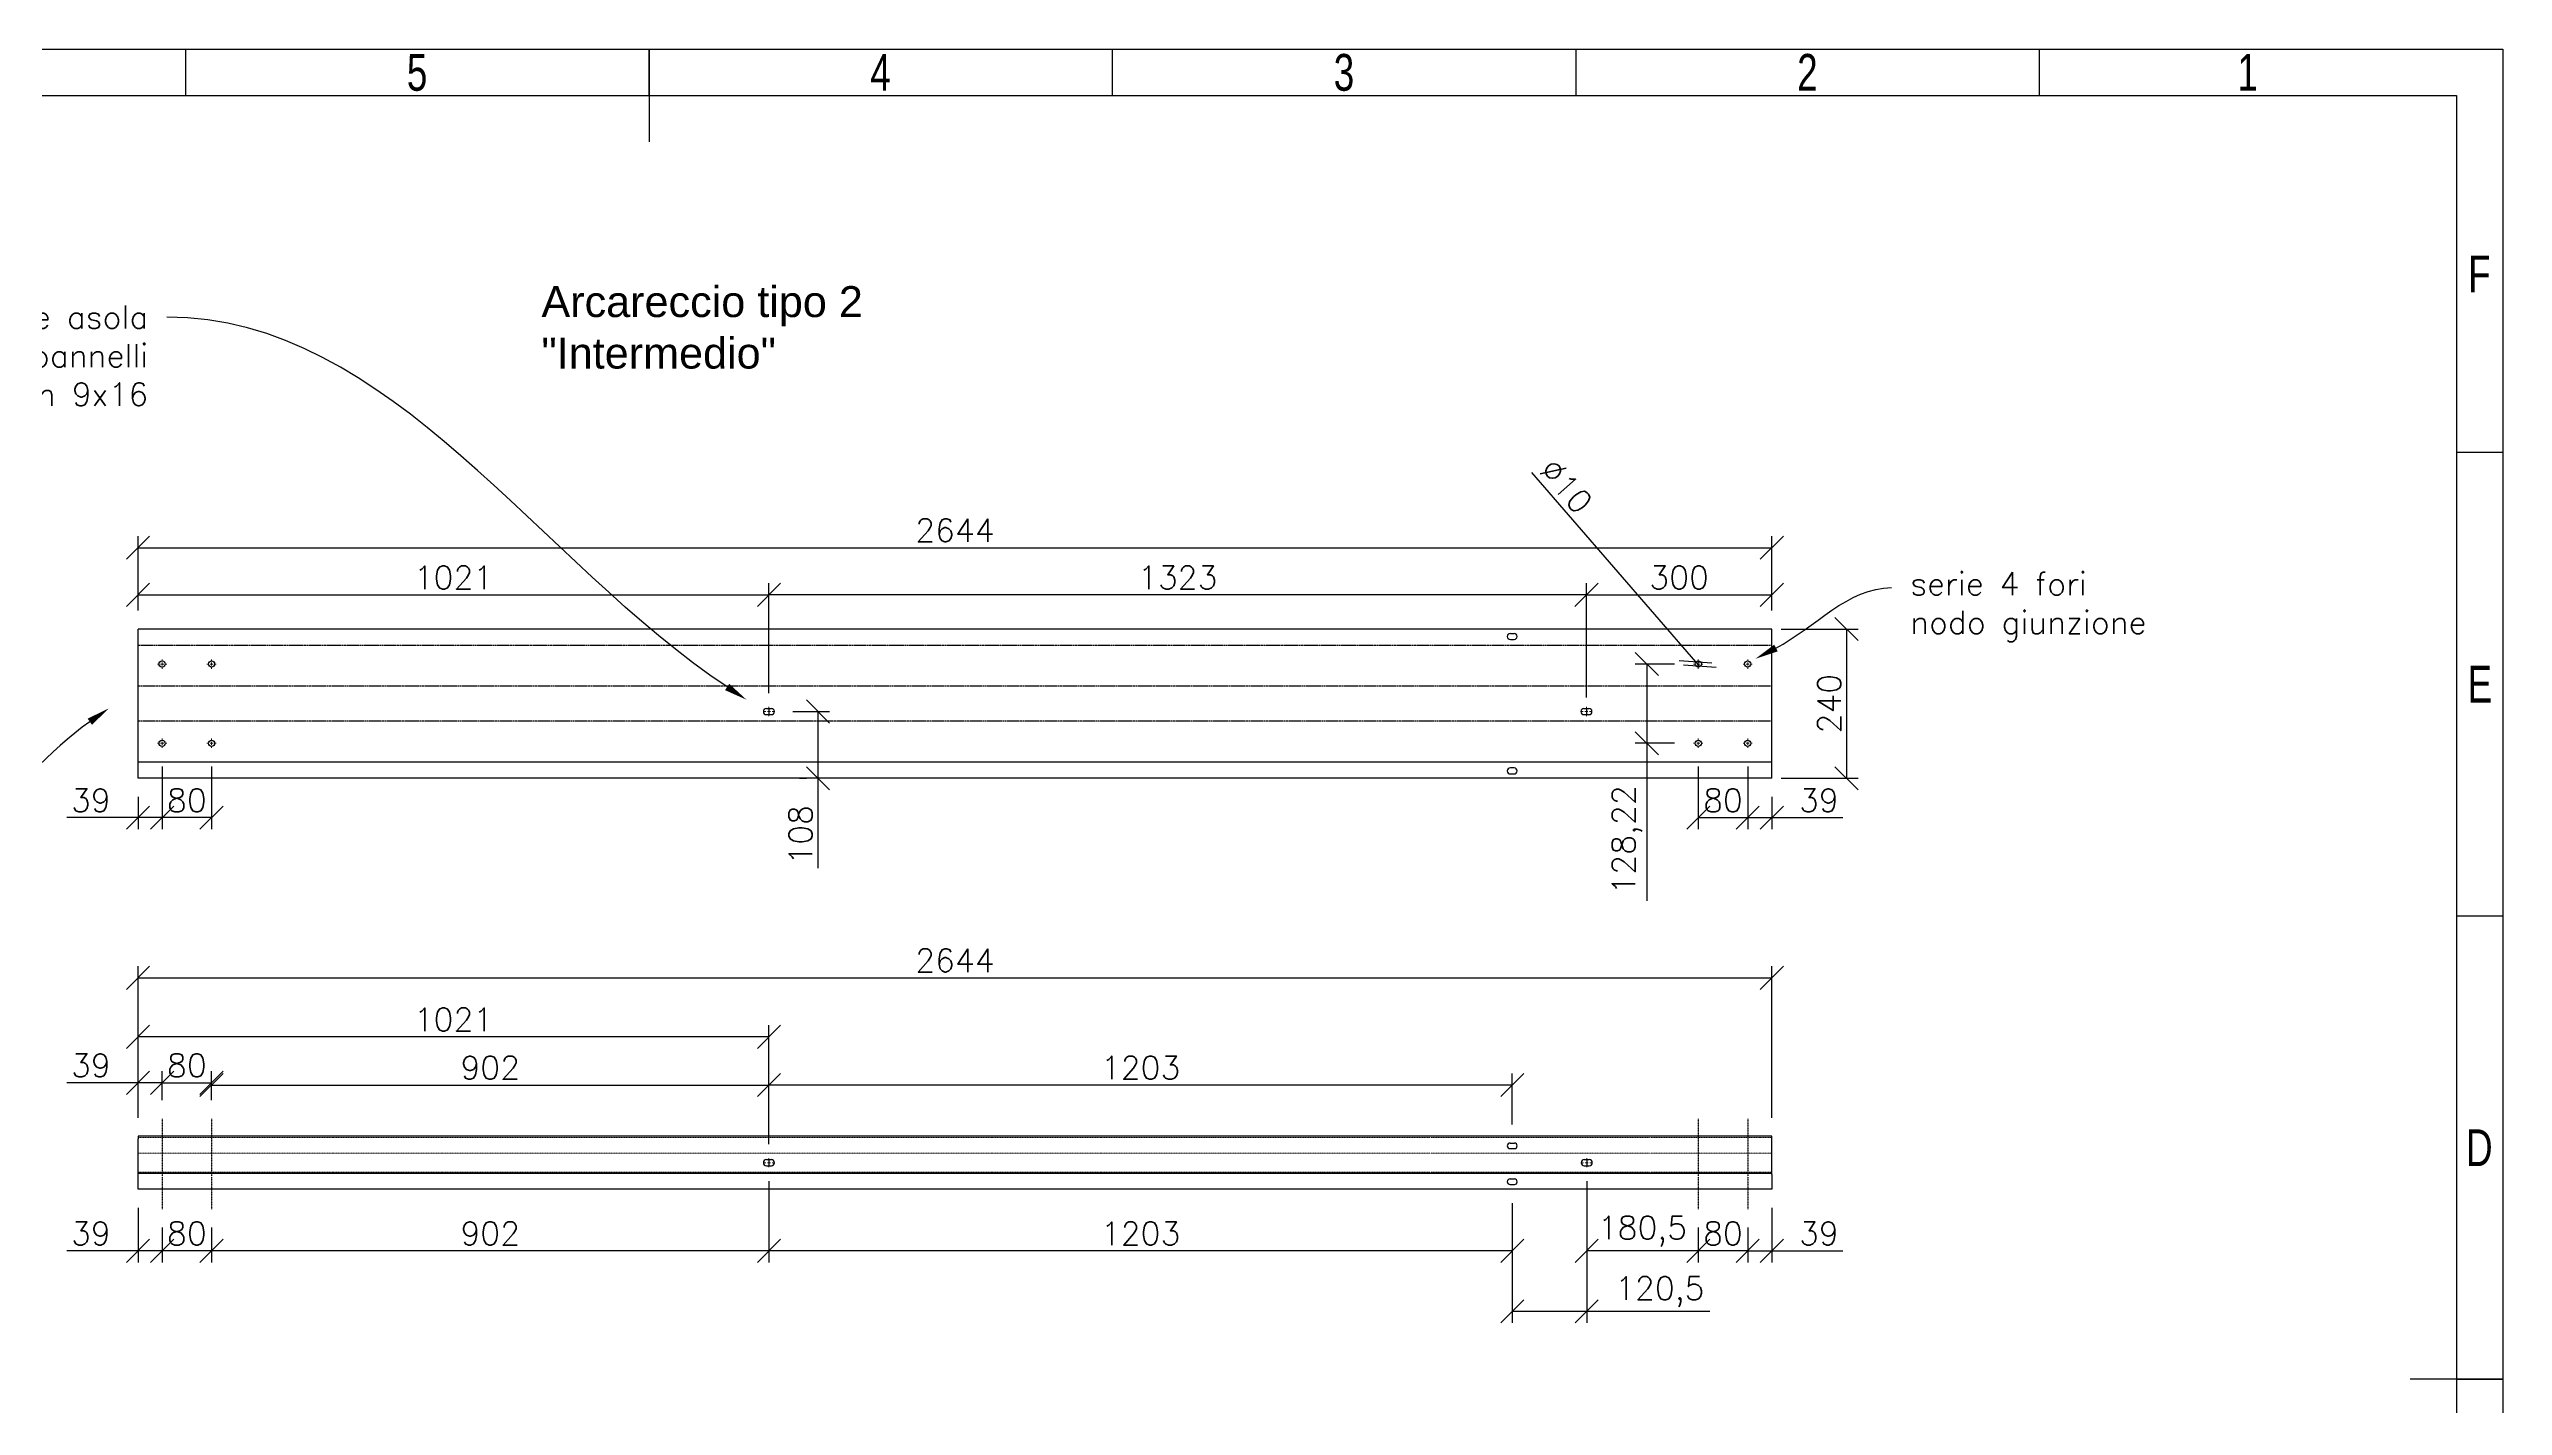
# Model space of a CAD drawing. Header units: millimetres. Extents: x -116399 to 112199, y -90759 to -31335.
# Drawn here: x -51117 to -47145, y -33531 to -31335 of the extents above; entities that cross this region are included whole.
import ezdxf
from ezdxf import colors
from ezdxf.entities.mleader import LeaderData, LeaderLine
from ezdxf.math import Vec2, Vec3

# ---------------------------------------------------------------- set-up
doc = ezdxf.new("R2010")
doc.units = ezdxf.units.MM
doc.linetypes.add('ACAD_ISO03W100', pattern=[30, 12, -18])
doc.linetypes.add('HIDDEN', pattern=[1.905, 1.27, -0.635])
doc.styles.add('Annotative', font='simplex.shx', dxfattribs={"height": 2.5})
doc.styles.add('SLDTEXTSTYLE0', font='TXT', dxfattribs={"width": 0.75})
doc.dimstyles.new('Annotative', dxfattribs={"dimscale": 0, "dimtxt": 2.5, "dimasz": 2.5, "dimexe": 1.25, "dimexo": 2, "dimtad": 1, "dimtxsty": 'Annotative', "dimblk": 'OBLIQUE', "dimcen": 2.5, "dimazin": 3, "dimtfac": 1, "dimtmove": 0, "dimatfit": 3, "dimfxl": 1})

# ---------------------------------------------------------------- blocks, each defined once
blk = doc.blocks.new('_Oblique')
at = {"color": 0, "linetype": 'ByBlock', "lineweight": -2}
blk.add_line((-0.5, -0.5), (0.5, 0.5), dxfattribs=at)
blk = doc.blocks.new('*D197')
at = {"color": 8, "lineweight": -2}
for p, q in [((-50972.7, -33064.3), (-50972.7, -32819.1)), ((-50972.7, -32837.8), (-48328.7, -32837.8)), ((-48328.7, -33064.3), (-48328.7, -32819.1))]:
    blk.add_line(p, q, dxfattribs=at)
at = {"layer": 'Defpoints', "color": 0}
for p in [(-48328.7, -32837.8), (-50972.7, -33094.3), (-48328.7, -33094.3)]:
    blk.add_point(p, dxfattribs=at)
at = {"color": 8, "lineweight": -2, "xscale": 37.5, "yscale": 37.5, "zscale": 37.5, "rotation": 180}
blk.add_blockref('_Oblique', (-50972.7, -32837.8), dxfattribs=at)
at = {"color": 8, "lineweight": -2, "xscale": 37.5, "yscale": 37.5, "zscale": 37.5}
blk.add_blockref('_Oblique', (-48328.7, -32837.8), dxfattribs=at)
at = {"insert": (-49650.7, -32809.7), "char_height": 37.5, "attachment_point": 5, "style": 'Annotative'}
blk.add_mtext('2644', dxfattribs=at)
blk = doc.blocks.new('*D205')
at = {"color": 8, "lineweight": -2}
for p, q in [((-48328.7, -33209.8), (-48328.7, -33298.4)), ((-48367.7, -33242), (-48367.7, -33298.4)), ((-48367.7, -33279.6), (-48328.7, -33279.6)), ((-48328.7, -33279.6), (-48213.5, -33279.6))]:
    blk.add_line(p, q, dxfattribs=at)
at = {"layer": 'Defpoints', "color": 0}
for p in [(-48328.7, -33179.8), (-48367.7, -33212), (-48328.7, -33279.6)]:
    blk.add_point(p, dxfattribs=at)
at = {"color": 8, "lineweight": -2, "xscale": 37.5, "yscale": 37.5, "zscale": 37.5, "rotation": 180}
blk.add_blockref('_Oblique', (-48367.7, -33279.6), dxfattribs=at)
at = {"color": 8, "lineweight": -2, "xscale": 37.5, "yscale": 37.5, "zscale": 37.5}
blk.add_blockref('_Oblique', (-48328.7, -33279.6), dxfattribs=at)
at = {"insert": (-48252.4, -33251.5), "char_height": 37.5, "attachment_point": 5, "style": 'Annotative'}
blk.add_mtext('39', dxfattribs=at)
blk = doc.blocks.new('*D206')
at = {"color": 8, "lineweight": -2}
for p, q in [((-48447.7, -33242), (-48447.7, -33298.4)), ((-48367.7, -33242), (-48367.7, -33298.4)), ((-48367.7, -33279.6), (-48447.7, -33279.6))]:
    blk.add_line(p, q, dxfattribs=at)
at = {"layer": 'Defpoints', "color": 0}
for p in [(-48447.7, -33212), (-48367.7, -33212), (-48447.7, -33279.6)]:
    blk.add_point(p, dxfattribs=at)
at = {"color": 8, "lineweight": -2, "xscale": 37.5, "yscale": 37.5, "zscale": 37.5, "rotation": 180}
blk.add_blockref('_Oblique', (-48447.7, -33279.6), dxfattribs=at)
at = {"color": 8, "lineweight": -2, "xscale": 37.5, "yscale": 37.5, "zscale": 37.5}
blk.add_blockref('_Oblique', (-48367.7, -33279.6), dxfattribs=at)
at = {"insert": (-48407.7, -33251.5), "char_height": 37.5, "attachment_point": 5, "style": 'Annotative'}
blk.add_mtext('80', dxfattribs=at)
blk = doc.blocks.new('*D207')
at = {"color": 8, "lineweight": -2}
for p, q in [((-48628.2, -33167), (-48628.2, -33298.4)), ((-48447.7, -33242), (-48447.7, -33298.4)), ((-48447.7, -33279.6), (-48628.2, -33279.6))]:
    blk.add_line(p, q, dxfattribs=at)
at = {"layer": 'Defpoints', "color": 0}
for p in [(-48628.2, -33137), (-48447.7, -33212), (-48628.2, -33279.6)]:
    blk.add_point(p, dxfattribs=at)
at = {"color": 8, "lineweight": -2, "xscale": 37.5, "yscale": 37.5, "zscale": 37.5, "rotation": 180}
blk.add_blockref('_Oblique', (-48628.2, -33279.6), dxfattribs=at)
at = {"color": 8, "lineweight": -2, "xscale": 37.5, "yscale": 37.5, "zscale": 37.5}
blk.add_blockref('_Oblique', (-48447.7, -33279.6), dxfattribs=at)
at = {"insert": (-48538, -33247.9), "char_height": 37.5, "attachment_point": 5, "style": 'Annotative'}
blk.add_mtext('180,5', dxfattribs=at)
blk = doc.blocks.new('*D208')
at = {"color": 8, "lineweight": -2}
for p, q in [((-48628.2, -33167), (-48628.2, -33396.2)), ((-48748.7, -33202.3), (-48748.7, -33396.2)), ((-48748.7, -33377.5), (-48628.2, -33377.5)), ((-48628.2, -33377.5), (-48429.1, -33377.5))]:
    blk.add_line(p, q, dxfattribs=at)
at = {"layer": 'Defpoints', "color": 0}
for p in [(-48628.2, -33137), (-48748.7, -33172.3), (-48748.7, -33377.5)]:
    blk.add_point(p, dxfattribs=at)
at = {"color": 8, "lineweight": -2, "xscale": 37.5, "yscale": 37.5, "zscale": 37.5, "rotation": 180}
blk.add_blockref('_Oblique', (-48748.7, -33377.5), dxfattribs=at)
at = {"color": 8, "lineweight": -2, "xscale": 37.5, "yscale": 37.5, "zscale": 37.5}
blk.add_blockref('_Oblique', (-48628.2, -33377.5), dxfattribs=at)
at = {"insert": (-48509.9, -33345.8), "char_height": 37.5, "attachment_point": 5, "style": 'Annotative'}
blk.add_mtext('120,5', dxfattribs=at)
blk = doc.blocks.new('*D209')
at = {"color": 8, "lineweight": -2}
for p, q in [((-49951.7, -33167), (-49951.7, -33298.4)), ((-48748.7, -33202.3), (-48748.7, -33298.4)), ((-48748.7, -33279.6), (-49951.7, -33279.6))]:
    blk.add_line(p, q, dxfattribs=at)
at = {"layer": 'Defpoints', "color": 0}
for p in [(-49951.7, -33137), (-48748.7, -33172.3), (-49951.7, -33279.6)]:
    blk.add_point(p, dxfattribs=at)
at = {"color": 8, "lineweight": -2, "xscale": 37.5, "yscale": 37.5, "zscale": 37.5, "rotation": 180}
blk.add_blockref('_Oblique', (-49951.7, -33279.6), dxfattribs=at)
at = {"color": 8, "lineweight": -2, "xscale": 37.5, "yscale": 37.5, "zscale": 37.5}
blk.add_blockref('_Oblique', (-48748.7, -33279.6), dxfattribs=at)
at = {"insert": (-49350.2, -33251.5), "char_height": 37.5, "attachment_point": 5, "style": 'Annotative'}
blk.add_mtext('1203', dxfattribs=at)
blk = doc.blocks.new('*D210')
at = {"color": 8, "lineweight": -2}
for p, q in [((-49951.7, -33167), (-49951.7, -33298.4)), ((-50853.7, -33242), (-50853.7, -33298.4)), ((-49951.7, -33279.6), (-50853.7, -33279.6))]:
    blk.add_line(p, q, dxfattribs=at)
at = {"layer": 'Defpoints', "color": 0}
for p in [(-49951.7, -33137), (-50853.7, -33212), (-50853.7, -33279.6)]:
    blk.add_point(p, dxfattribs=at)
at = {"color": 8, "lineweight": -2, "xscale": 37.5, "yscale": 37.5, "zscale": 37.5, "rotation": 180}
blk.add_blockref('_Oblique', (-50853.7, -33279.6), dxfattribs=at)
at = {"color": 8, "lineweight": -2, "xscale": 37.5, "yscale": 37.5, "zscale": 37.5}
blk.add_blockref('_Oblique', (-49951.7, -33279.6), dxfattribs=at)
at = {"insert": (-50402.7, -33251.5), "char_height": 37.5, "attachment_point": 5, "style": 'Annotative'}
blk.add_mtext('902', dxfattribs=at)
blk = doc.blocks.new('*D211')
at = {"color": 8, "lineweight": -2}
for p, q in [((-50933.7, -33242), (-50933.7, -33298.4)), ((-50853.7, -33242), (-50853.7, -33298.4)), ((-50853.7, -33279.6), (-50933.7, -33279.6))]:
    blk.add_line(p, q, dxfattribs=at)
at = {"layer": 'Defpoints', "color": 0}
for p in [(-50933.7, -33212), (-50853.7, -33212), (-50933.7, -33279.6)]:
    blk.add_point(p, dxfattribs=at)
at = {"color": 8, "lineweight": -2, "xscale": 37.5, "yscale": 37.5, "zscale": 37.5, "rotation": 180}
blk.add_blockref('_Oblique', (-50933.7, -33279.6), dxfattribs=at)
at = {"color": 8, "lineweight": -2, "xscale": 37.5, "yscale": 37.5, "zscale": 37.5}
blk.add_blockref('_Oblique', (-50853.7, -33279.6), dxfattribs=at)
at = {"insert": (-50893.7, -33251.5), "char_height": 37.5, "attachment_point": 5, "style": 'Annotative'}
blk.add_mtext('80', dxfattribs=at)
blk = doc.blocks.new('*D212')
at = {"color": 8, "lineweight": -2}
for p, q in [((-50972.7, -33209.8), (-50972.7, -33298.4)), ((-50933.7, -33242), (-50933.7, -33298.4)), ((-50972.7, -33279.6), (-51087.9, -33279.6)), ((-50933.7, -33279.6), (-50972.7, -33279.6))]:
    blk.add_line(p, q, dxfattribs=at)
at = {"layer": 'Defpoints', "color": 0}
for p in [(-50972.7, -33179.8), (-50933.7, -33212), (-50972.7, -33279.6)]:
    blk.add_point(p, dxfattribs=at)
at = {"color": 8, "lineweight": -2, "xscale": 37.5, "yscale": 37.5, "zscale": 37.5, "rotation": 180}
blk.add_blockref('_Oblique', (-50972.7, -33279.6), dxfattribs=at)
at = {"color": 8, "lineweight": -2, "xscale": 37.5, "yscale": 37.5, "zscale": 37.5}
blk.add_blockref('_Oblique', (-50933.7, -33279.6), dxfattribs=at)
at = {"insert": (-51049, -33251.5), "char_height": 37.5, "attachment_point": 5, "style": 'Annotative'}
blk.add_mtext('39', dxfattribs=at)
blk = doc.blocks.new('1_15 TERRANOVA oriz A3')
at = {"color": 7, "linetype": 'Continuous'}
for p, q in [((0, 4305), (6000, 4305)), ((2250, 4230), (2250, 4305)), ((3000, 4305), (3000, 4155)), ((3000, 4230), (3000, 4305)), ((3750, 4230), (3750, 4305)), ((4500, 4230), (4500, 4305)), ((5250, 4230), (5250, 4305)), ((6000, 4305), (6000, 0)), ((75, 4230), (5925, 4230)), ((5925, 4230), (5925, 75)), ((5925, 3652.5), (6000, 3652.5)), ((5925, 2902.5), (6000, 2902.5)), ((6000, 2152.5), (5850, 2152.5)), ((5925, 2152.5), (6000, 2152.5))]:
    blk.add_line(p, q, dxfattribs=at)
at = {"color": 7, "linetype": 'Continuous', "char_height": 59.5, "attachment_point": 2, "style": 'SLDTEXTSTYLE0'}
for s, insert in [('5', (2624.4, 4297.1)), ('4', (3374.4, 4297.1)), ('3', (4124.4, 4297.1)), ('2', (4874.4, 4297.1)), ('1', (5586.9, 4297.1)), ('F', (5961.9, 3970.8)), ('E', (5962.6, 3307.1)), ('D', (5961.8, 2557.1))]:
    blk.add_mtext(s, dxfattribs=dict(at, insert=insert))
blk = doc.blocks.new('SW_CENTERMARKSYMBOL_0')
at = {"color": 0, "linetype": 'Continuous', "lineweight": 18}
for p, q in [((-5, 0), (-7.5, 0)), ((0, 0), (-2.5, 0)), ((0, 5), (0, 7.5)), ((0, 0), (0, 2.5)), ((0, 0), (0, -2.5)), ((0, 0), (2.5, 0)), ((5, 0), (7.5, 0)), ((0, -5), (0, -7.5))]:
    blk.add_line(p, q, dxfattribs=at)
blk = doc.blocks.new('SW_CENTERMARKSYMBOL_2')
at = {"color": 0, "linetype": 'Continuous', "lineweight": 18}
for p, q in [((-5, 0), (-7.5, 0)), ((0, 0), (-2.5, 0)), ((0, 5), (0, 7.5)), ((0, 0), (0, 2.5)), ((0, 0), (0, -2.5)), ((0, 0), (2.5, 0)), ((5, 0), (7.5, 0)), ((0, -5), (0, -7.5))]:
    blk.add_line(p, q, dxfattribs=at)
blk = doc.blocks.new('SW_CENTERMARKSYMBOL_3')
at = {"color": 0, "linetype": 'Continuous', "lineweight": 18}
for p, q in [((-5, 0), (-7.5, 0)), ((0, 0), (-2.5, 0)), ((0, 5), (0, 7.5)), ((0, 0), (0, 2.5)), ((0, 0), (0, -2.5)), ((0, 0), (2.5, 0)), ((5, 0), (7.5, 0)), ((0, -5), (0, -7.5))]:
    blk.add_line(p, q, dxfattribs=at)
blk = doc.blocks.new('SW_CENTERMARKSYMBOL_4')
at = {"color": 0, "linetype": 'Continuous', "lineweight": 18}
for p, q in [((-5, 0), (-7.5, 0)), ((0, 0), (-2.5, 0)), ((0, 5), (0, 7.5)), ((0, 0), (0, 2.5)), ((0, 0), (0, -2.5)), ((0, 0), (2.5, 0)), ((5, 0), (7.5, 0)), ((0, -5), (0, -7.5))]:
    blk.add_line(p, q, dxfattribs=at)
blk = doc.blocks.new('SW_CENTERMARKSYMBOL_5')
at = {"color": 0, "linetype": 'Continuous', "lineweight": 18}
for p, q in [((-5, 0), (-7.5, 0)), ((0, 0), (-2.5, 0)), ((0, 5), (0, 7.5)), ((0, 0), (0, 2.5)), ((0, 0), (0, -2.5)), ((0, 0), (2.5, 0)), ((5, 0), (7.5, 0)), ((0, -5), (0, -7.5))]:
    blk.add_line(p, q, dxfattribs=at)
blk = doc.blocks.new('*D363')
at = {"color": 8, "lineweight": -2}
for p, q in [((-50972.7, -32243.5), (-50972.7, -32123.2)), ((-48328.7, -32243.5), (-48328.7, -32123.2)), ((-50972.7, -32141.9), (-48328.7, -32141.9))]:
    blk.add_line(p, q, dxfattribs=at)
at = {"layer": 'Defpoints', "color": 0}
for p in [(-48328.7, -32141.9), (-50972.7, -32273.5), (-48328.7, -32273.5)]:
    blk.add_point(p, dxfattribs=at)
at = {"color": 8, "lineweight": -2, "xscale": 37.5, "yscale": 37.5, "zscale": 37.5, "rotation": 180}
blk.add_blockref('_Oblique', (-50972.7, -32141.9), dxfattribs=at)
at = {"color": 8, "lineweight": -2, "xscale": 37.5, "yscale": 37.5, "zscale": 37.5}
blk.add_blockref('_Oblique', (-48328.7, -32141.9), dxfattribs=at)
at = {"insert": (-49650.7, -32113.8), "char_height": 37.5, "attachment_point": 5, "style": 'Annotative'}
blk.add_mtext('2644', dxfattribs=at)
blk = doc.blocks.new('*D364')
at = {"color": 8, "lineweight": -2}
for p, q in [((-48313.7, -32273.5), (-48188.9, -32273.5)), ((-48207.7, -32273.5), (-48207.7, -32515)), ((-48313.7, -32515), (-48188.9, -32515))]:
    blk.add_line(p, q, dxfattribs=at)
at = {"layer": 'Defpoints', "color": 0}
for p in [(-48343.7, -32273.5), (-48343.7, -32515), (-48207.7, -32515)]:
    blk.add_point(p, dxfattribs=at)
at = {"color": 8, "lineweight": -2, "xscale": 37.5, "yscale": 37.5, "zscale": 37.5}
for p, rotation in [((-48207.7, -32273.5), 90), ((-48207.7, -32515), 270)]:
    blk.add_blockref('_Oblique', p, dxfattribs=dict(at, rotation=rotation))
at = {"insert": (-48235.8, -32394.3), "char_height": 37.5, "attachment_point": 5, "rotation": 90, "style": 'Annotative'}
blk.add_mtext('240', dxfattribs=at)
blk = doc.blocks.new('*D365')
at = {"color": 8, "lineweight": -2}
for p, q in [((-50972.7, -32243.5), (-50972.7, -32199.5)), ((-49951.7, -32377), (-49951.7, -32199.5)), ((-50972.7, -32218.2), (-49951.7, -32218.2))]:
    blk.add_line(p, q, dxfattribs=at)
at = {"layer": 'Defpoints', "color": 0}
for p in [(-49951.7, -32218.2), (-50972.7, -32273.5), (-49951.7, -32407)]:
    blk.add_point(p, dxfattribs=at)
at = {"color": 8, "lineweight": -2, "xscale": 37.5, "yscale": 37.5, "zscale": 37.5, "rotation": 180}
blk.add_blockref('_Oblique', (-50972.7, -32218.2), dxfattribs=at)
at = {"color": 8, "lineweight": -2, "xscale": 37.5, "yscale": 37.5, "zscale": 37.5}
blk.add_blockref('_Oblique', (-49951.7, -32218.2), dxfattribs=at)
at = {"insert": (-50462.2, -32190.1), "char_height": 37.5, "attachment_point": 5, "style": 'Annotative'}
blk.add_mtext('1021', dxfattribs=at)
blk = doc.blocks.new('*D366')
at = {"color": 8, "lineweight": -2}
for p, q in [((-48486.2, -32330.1), (-48549.7, -32330.1)), ((-48531, -32330.1), (-48531, -32458.4)), ((-48486.2, -32458.4), (-48549.7, -32458.4)), ((-48531, -32458.4), (-48531, -32713.5))]:
    blk.add_line(p, q, dxfattribs=at)
at = {"layer": 'Defpoints', "color": 0}
for p in [(-48456.2, -32330.1), (-48531, -32458.4), (-48456.2, -32458.4)]:
    blk.add_point(p, dxfattribs=at)
at = {"color": 8, "lineweight": -2, "xscale": 37.5, "yscale": 37.5, "zscale": 37.5}
for p, rotation in [((-48531, -32330.1), 90), ((-48531, -32458.4), 270)]:
    blk.add_blockref('_Oblique', p, dxfattribs=dict(at, rotation=rotation))
at = {"insert": (-48562.7, -32614.8), "char_height": 37.5, "attachment_point": 5, "rotation": 90, "style": 'Annotative'}
blk.add_mtext('128,22', dxfattribs=at)
blk = doc.blocks.new('*D367')
at = {"color": 8, "lineweight": -2}
for p, q in [((-48447.7, -32495.9), (-48447.7, -32597.4)), ((-48367.7, -32495.9), (-48367.7, -32597.4)), ((-48447.7, -32578.7), (-48367.7, -32578.7))]:
    blk.add_line(p, q, dxfattribs=at)
at = {"layer": 'Defpoints', "color": 0}
for p in [(-48447.7, -32465.9), (-48367.7, -32465.9), (-48367.7, -32578.7)]:
    blk.add_point(p, dxfattribs=at)
at = {"color": 8, "lineweight": -2, "xscale": 37.5, "yscale": 37.5, "zscale": 37.5, "rotation": 180}
blk.add_blockref('_Oblique', (-48447.7, -32578.7), dxfattribs=at)
at = {"color": 8, "lineweight": -2, "xscale": 37.5, "yscale": 37.5, "zscale": 37.5}
blk.add_blockref('_Oblique', (-48367.7, -32578.7), dxfattribs=at)
at = {"insert": (-48407.7, -32550.6), "char_height": 37.5, "attachment_point": 5, "style": 'Annotative'}
blk.add_mtext('80', dxfattribs=at)
blk = doc.blocks.new('*D368')
at = {"color": 8, "lineweight": -2}
for p, q in [((-48367.7, -32495.9), (-48367.7, -32597.4)), ((-48328.7, -32545), (-48328.7, -32597.4)), ((-48367.7, -32578.7), (-48328.7, -32578.7)), ((-48328.7, -32578.7), (-48213.5, -32578.7))]:
    blk.add_line(p, q, dxfattribs=at)
at = {"layer": 'Defpoints', "color": 0}
for p in [(-48367.7, -32465.9), (-48328.7, -32515), (-48328.7, -32578.7)]:
    blk.add_point(p, dxfattribs=at)
at = {"color": 8, "lineweight": -2, "xscale": 37.5, "yscale": 37.5, "zscale": 37.5, "rotation": 180}
blk.add_blockref('_Oblique', (-48367.7, -32578.7), dxfattribs=at)
at = {"color": 8, "lineweight": -2, "xscale": 37.5, "yscale": 37.5, "zscale": 37.5}
blk.add_blockref('_Oblique', (-48328.7, -32578.7), dxfattribs=at)
at = {"insert": (-48252.4, -32550.6), "char_height": 37.5, "attachment_point": 5, "style": 'Annotative'}
blk.add_mtext('39', dxfattribs=at)
blk = doc.blocks.new('*D369')
at = {"color": 8, "lineweight": -2}
for p in [(-48717.4, -32020.4), (-48445.4, -32333.9)]:
    blk.add_line(p, (-48452, -32326.4), dxfattribs=at)
at = {"layer": 'Defpoints', "color": 0}
for p in [(-48452, -32326.4), (-48445.4, -32333.9)]:
    blk.add_point(p, dxfattribs=at)
at = {"color": 8, "lineweight": -2, "xscale": 37.5, "yscale": 37.5, "zscale": 37.5}
for p, rotation in [((-48452, -32326.4), 310.9429465803347), ((-48445.4, -32333.9), 130.9429465803347)]:
    blk.add_blockref('_Oblique', p, dxfattribs=dict(at, rotation=rotation))
at = {"insert": (-48661.4, -32042.1), "char_height": 37.5, "attachment_point": 5, "rotation": 310.9429, "style": 'Annotative'}
blk.add_mtext('∅10', dxfattribs=at)
blk = doc.blocks.new('*D361')
at = {"color": 8, "lineweight": -2}
for p, q in [((-49913.2, -32407), (-49853.6, -32407)), ((-49872.4, -32407), (-49872.4, -32515)), ((-49902.4, -32515), (-49891.1, -32515)), ((-49872.4, -32515), (-49872.4, -32660.5))]:
    blk.add_line(p, q, dxfattribs=at)
at = {"layer": 'Defpoints', "color": 0}
for p in [(-49943.2, -32407), (-49872.4, -32515), (-49872.4, -32515)]:
    blk.add_point(p, dxfattribs=at)
at = {"color": 8, "lineweight": -2, "xscale": 37.5, "yscale": 37.5, "zscale": 37.5}
for p, rotation in [((-49872.4, -32407), 90), ((-49872.4, -32515), 270)]:
    blk.add_blockref('_Oblique', p, dxfattribs=dict(at, rotation=rotation))
at = {"insert": (-49900.5, -32606.5), "char_height": 37.5, "attachment_point": 5, "rotation": 90, "style": 'Annotative'}
blk.add_mtext('108', dxfattribs=at)
blk = doc.blocks.new('*D362')
at = {"color": 8, "lineweight": -2}
for p, q in [((-49951.7, -32377), (-49951.7, -32199.5)), ((-48628.7, -32384.5), (-48628.7, -32199.5)), ((-48628.7, -32218.2), (-49951.7, -32218.2))]:
    blk.add_line(p, q, dxfattribs=at)
at = {"layer": 'Defpoints', "color": 0}
for p in [(-49951.7, -32218.2), (-49951.7, -32407), (-48628.7, -32414.5)]:
    blk.add_point(p, dxfattribs=at)
at = {"color": 8, "lineweight": -2, "xscale": 37.5, "yscale": 37.5, "zscale": 37.5, "rotation": 180}
blk.add_blockref('_Oblique', (-49951.7, -32218.2), dxfattribs=at)
at = {"color": 8, "lineweight": -2, "xscale": 37.5, "yscale": 37.5, "zscale": 37.5}
blk.add_blockref('_Oblique', (-48628.7, -32218.2), dxfattribs=at)
at = {"insert": (-49290.2, -32190.1), "char_height": 37.5, "attachment_point": 5, "style": 'Annotative'}
blk.add_mtext('1323', dxfattribs=at)
blk = doc.blocks.new('*D370')
at = {"color": 8, "lineweight": -2}
for p, q in [((-48628.7, -32369.5), (-48628.7, -32199.5)), ((-48328.7, -32243.5), (-48328.7, -32199.5)), ((-48628.7, -32218.2), (-48328.7, -32218.2))]:
    blk.add_line(p, q, dxfattribs=at)
at = {"layer": 'Defpoints', "color": 0}
for p in [(-48328.7, -32218.2), (-48328.7, -32273.5), (-48628.7, -32399.5)]:
    blk.add_point(p, dxfattribs=at)
at = {"color": 8, "lineweight": -2, "xscale": 37.5, "yscale": 37.5, "zscale": 37.5, "rotation": 180}
blk.add_blockref('_Oblique', (-48628.7, -32218.2), dxfattribs=at)
at = {"color": 8, "lineweight": -2, "xscale": 37.5, "yscale": 37.5, "zscale": 37.5}
blk.add_blockref('_Oblique', (-48328.7, -32218.2), dxfattribs=at)
at = {"insert": (-48478.7, -32190.1), "char_height": 37.5, "attachment_point": 5, "style": 'Annotative'}
blk.add_mtext('300', dxfattribs=at)
blk = doc.blocks.new('*D371')
at = {"color": 8, "lineweight": -2}
for p, q in [((-50933.7, -32495.9), (-50933.7, -32597.4)), ((-50853.7, -32495.9), (-50853.7, -32597.4)), ((-50853.7, -32578.7), (-50933.7, -32578.7))]:
    blk.add_line(p, q, dxfattribs=at)
at = {"layer": 'Defpoints', "color": 0}
for p in [(-50933.7, -32465.9), (-50853.7, -32465.9), (-50933.7, -32578.7)]:
    blk.add_point(p, dxfattribs=at)
at = {"color": 8, "lineweight": -2, "xscale": 37.5, "yscale": 37.5, "zscale": 37.5, "rotation": 180}
blk.add_blockref('_Oblique', (-50933.7, -32578.7), dxfattribs=at)
at = {"color": 8, "lineweight": -2, "xscale": 37.5, "yscale": 37.5, "zscale": 37.5}
blk.add_blockref('_Oblique', (-50853.7, -32578.7), dxfattribs=at)
at = {"insert": (-50893.7, -32550.6), "char_height": 37.5, "attachment_point": 5, "style": 'Annotative'}
blk.add_mtext('80', dxfattribs=at)
blk = doc.blocks.new('*D372')
at = {"color": 8, "lineweight": -2}
for p, q in [((-50933.7, -32495.9), (-50933.7, -32597.4)), ((-50972.7, -32545), (-50972.7, -32597.4)), ((-50972.7, -32578.7), (-51087.9, -32578.7)), ((-50933.7, -32578.7), (-50972.7, -32578.7))]:
    blk.add_line(p, q, dxfattribs=at)
at = {"layer": 'Defpoints', "color": 0}
for p in [(-50933.7, -32465.9), (-50972.7, -32515), (-50972.7, -32578.7)]:
    blk.add_point(p, dxfattribs=at)
at = {"color": 8, "lineweight": -2, "xscale": 37.5, "yscale": 37.5, "zscale": 37.5, "rotation": 180}
blk.add_blockref('_Oblique', (-50972.7, -32578.7), dxfattribs=at)
at = {"color": 8, "lineweight": -2, "xscale": 37.5, "yscale": 37.5, "zscale": 37.5}
blk.add_blockref('_Oblique', (-50933.7, -32578.7), dxfattribs=at)
at = {"insert": (-51049, -32550.6), "char_height": 37.5, "attachment_point": 5, "style": 'Annotative'}
blk.add_mtext('39', dxfattribs=at)
blk = doc.blocks.new('*D374')
at = {"color": 8, "lineweight": -2}
for p, q in [((-50972.7, -33064.3), (-50972.7, -32914.7)), ((-49951.7, -33107), (-49951.7, -32914.7)), ((-49951.7, -32933.4), (-50972.7, -32933.4))]:
    blk.add_line(p, q, dxfattribs=at)
at = {"layer": 'Defpoints', "color": 0}
for p in [(-50972.7, -32933.4), (-50972.7, -33094.3), (-49951.7, -33137)]:
    blk.add_point(p, dxfattribs=at)
at = {"color": 8, "lineweight": -2, "xscale": 37.5, "yscale": 37.5, "zscale": 37.5, "rotation": 180}
blk.add_blockref('_Oblique', (-50972.7, -32933.4), dxfattribs=at)
at = {"color": 8, "lineweight": -2, "xscale": 37.5, "yscale": 37.5, "zscale": 37.5}
blk.add_blockref('_Oblique', (-49951.7, -32933.4), dxfattribs=at)
at = {"insert": (-50462.2, -32905.3), "char_height": 37.5, "attachment_point": 5, "style": 'Annotative'}
blk.add_mtext('1021', dxfattribs=at)
blk = doc.blocks.new('*D380')
at = {"color": 8, "lineweight": -2}
for p, q in [((-50972.7, -33064.3), (-50972.7, -32988.9)), ((-50933.7, -33036), (-50933.7, -32988.9)), ((-50972.7, -33007.7), (-51087.9, -33007.7)), ((-50933.7, -33007.7), (-50972.7, -33007.7))]:
    blk.add_line(p, q, dxfattribs=at)
at = {"layer": 'Defpoints', "color": 0}
for p in [(-50972.7, -33007.7), (-50933.7, -33066), (-50972.7, -33094.3)]:
    blk.add_point(p, dxfattribs=at)
at = {"color": 8, "lineweight": -2, "xscale": 37.5, "yscale": 37.5, "zscale": 37.5, "rotation": 180}
blk.add_blockref('_Oblique', (-50972.7, -33007.7), dxfattribs=at)
at = {"color": 8, "lineweight": -2, "xscale": 37.5, "yscale": 37.5, "zscale": 37.5}
blk.add_blockref('_Oblique', (-50933.7, -33007.7), dxfattribs=at)
at = {"insert": (-51049, -32979.6), "char_height": 37.5, "attachment_point": 5, "style": 'Annotative'}
blk.add_mtext('39', dxfattribs=at)
blk = doc.blocks.new('*D381')
at = {"color": 8, "lineweight": -2}
for p, q in [((-50933.7, -33036), (-50933.7, -32988.9)), ((-50853.7, -33036), (-50853.7, -32988.9)), ((-50933.7, -33007.7), (-50853.7, -33007.7))]:
    blk.add_line(p, q, dxfattribs=at)
at = {"layer": 'Defpoints', "color": 0}
for p in [(-50853.7, -33007.7), (-50933.7, -33066), (-50853.7, -33066)]:
    blk.add_point(p, dxfattribs=at)
at = {"color": 8, "lineweight": -2, "xscale": 37.5, "yscale": 37.5, "zscale": 37.5, "rotation": 180}
blk.add_blockref('_Oblique', (-50933.7, -33007.7), dxfattribs=at)
at = {"color": 8, "lineweight": -2, "xscale": 37.5, "yscale": 37.5, "zscale": 37.5}
blk.add_blockref('_Oblique', (-50853.7, -33007.7), dxfattribs=at)
at = {"insert": (-50893.7, -32979.6), "char_height": 37.5, "attachment_point": 5, "style": 'Annotative'}
blk.add_mtext('80', dxfattribs=at)
blk = doc.blocks.new('*D382')
at = {"color": 8, "lineweight": -2}
for p, q in [((-50853.7, -33036), (-50853.7, -32992.7)), ((-49951.7, -33107), (-49951.7, -32992.7)), ((-50853.7, -33011.4), (-49951.7, -33011.4))]:
    blk.add_line(p, q, dxfattribs=at)
at = {"layer": 'Defpoints', "color": 0}
for p in [(-49951.7, -33011.4), (-50853.7, -33066), (-49951.7, -33137)]:
    blk.add_point(p, dxfattribs=at)
at = {"color": 8, "lineweight": -2, "xscale": 37.5, "yscale": 37.5, "zscale": 37.5, "rotation": 180}
blk.add_blockref('_Oblique', (-50853.7, -33011.4), dxfattribs=at)
at = {"color": 8, "lineweight": -2, "xscale": 37.5, "yscale": 37.5, "zscale": 37.5}
blk.add_blockref('_Oblique', (-49951.7, -33011.4), dxfattribs=at)
at = {"insert": (-50402.7, -32983.3), "char_height": 37.5, "attachment_point": 5, "style": 'Annotative'}
blk.add_mtext('902', dxfattribs=at)
blk = doc.blocks.new('*D383')
at = {"color": 8, "lineweight": -2}
for p, q in [((-49951.7, -33107), (-49951.7, -32992.7)), ((-48748.7, -33075.3), (-48748.7, -32992.7)), ((-48748.7, -33011.4), (-49951.7, -33011.4))]:
    blk.add_line(p, q, dxfattribs=at)
at = {"layer": 'Defpoints', "color": 0}
for p in [(-49951.7, -33011.4), (-48748.7, -33105.3), (-49951.7, -33137)]:
    blk.add_point(p, dxfattribs=at)
at = {"color": 8, "lineweight": -2, "xscale": 37.5, "yscale": 37.5, "zscale": 37.5, "rotation": 180}
blk.add_blockref('_Oblique', (-49951.7, -33011.4), dxfattribs=at)
at = {"color": 8, "lineweight": -2, "xscale": 37.5, "yscale": 37.5, "zscale": 37.5}
blk.add_blockref('_Oblique', (-48748.7, -33011.4), dxfattribs=at)
at = {"insert": (-49350.2, -32983.3), "char_height": 37.5, "attachment_point": 5, "style": 'Annotative'}
blk.add_mtext('1203', dxfattribs=at)
blk = doc.blocks.new('SW_CENTERMARKSYMBOL_1')
at = {"color": 0, "linetype": 'Continuous', "lineweight": 18}
for p, q in [((-5, 0), (-7.5, 0)), ((0, 0), (-2.5, 0)), ((0, 5), (0, 7.5)), ((0, 0), (0, 2.5)), ((0, 0), (0, -2.5)), ((0, 0), (2.5, 0)), ((5, 0), (7.5, 0)), ((0, -5), (0, -7.5))]:
    blk.add_line(p, q, dxfattribs=at)

msp = doc.modelspace()

# ---------------------------------------------------------------- linework, layer by layer
at = {"color": 7, "linetype": 'Continuous', "lineweight": 25}
for p, q in [((-48328.7, -32273.541), (-50972.7, -32273.541)), ((-50972.7, -32514.976), (-50972.7, -32273.541)), ((-48751.75, -32280.591), (-48745.65, -32280.591)), ((-48328.7, -32514.976), (-48328.7, -32273.541)), ((-48751.75, -32290.491), (-48745.65, -32290.491)), ((-49955.7, -32401.976), (-49947.7, -32401.976)), ((-48632.7, -32401.976), (-48624.7, -32401.976)), ((-49955.7, -32411.976), (-49947.7, -32411.976)), ((-48632.7, -32411.976), (-48624.7, -32411.976)), ((-48328.7, -32514.976), (-50972.7, -32514.976)), ((-49955.7, -33132.001), (-49947.7, -33132.001)), ((-49955.7, -33142.001), (-49947.7, -33142.001)), ((-48632.2, -33132.001), (-48624.2, -33132.001)), ((-48632.2, -33142.001), (-48624.2, -33142.001))]:
    msp.add_line(p, q, dxfattribs=at)
at = {"color": 7, "linetype": 'HIDDEN'}
for p, q in [((-50972.7, -32299.346), (-48328.7, -32299.346)), ((-48328.7, -32365.954), (-50972.7, -32365.954)), ((-48328.7, -32422.563), (-50972.7, -32422.563))]:
    msp.add_line(p, q, dxfattribs=at)
at = {"color": 5}
for p, q in [((-49951.7, -32401.976), (-49951.7, -32411.976)), ((-48628.7, -32401.976), (-48628.7, -32411.976)), ((-48752.2, -33105.284), (-48745.2, -33105.284)), ((-48752.2, -33114.284), (-48745.2, -33114.284)), ((-49951.7, -33132.001), (-49951.7, -33142.001)), ((-48628.2, -33132.001), (-48628.2, -33142.001)), ((-48752.2, -33163.284), (-48745.2, -33163.284)), ((-48752.2, -33172.284), (-48745.2, -33172.284))]:
    msp.add_line(p, q, dxfattribs=at)
at = {"color": 7, "linetype": 'Continuous'}
msp.add_line((-48328.7, -32489.172), (-50972.7, -32489.172), dxfattribs=at)
at = {"color": 1, "linetype": 'ACAD_ISO03W100', "ltscale": 0.03}
for p, q in [((-50933.7, -33066.03), (-50933.7, -33212.037)), ((-50853.7, -33066.03), (-50853.7, -33212.037)), ((-48447.7, -33066.03), (-48447.7, -33212.037)), ((-48367.7, -33066.03), (-48367.7, -33212.037))]:
    msp.add_line(p, q, dxfattribs=at)
at = {"color": 5, "linetype": 'Continuous', "lineweight": 25}
for p, q in [((-48328.7, -33094.284), (-50972.7, -33094.284)), ((-50972.7, -33094.284), (-50972.7, -33098.284)), ((-50972.7, -33179.784), (-50972.7, -33098.284)), ((-48328.7, -33098.284), (-48328.7, -33094.284)), ((-48328.7, -33150.284), (-48328.7, -33098.284)), ((-48328.7, -33154.284), (-50972.7, -33154.284)), ((-48328.7, -33154.284), (-48328.7, -33150.284)), ((-48328.7, -33156.284), (-48328.7, -33154.284)), ((-48328.7, -33156.284), (-48328.7, -33179.784)), ((-48328.7, -33179.784), (-50972.7, -33179.784))]:
    msp.add_line(p, q, dxfattribs=at)
at = {"color": 5, "linetype": 'ACAD_ISO03W100', "lineweight": 18, "ltscale": 0.03}
for p, q in [((-48328.7, -33096.284), (-50972.7, -33096.284)), ((-48328.7, -33121.784), (-50972.7, -33121.784)), ((-48328.7, -33152.284), (-50972.7, -33152.284))]:
    msp.add_line(p, q, dxfattribs=at)
at = {"color": 7, "linetype": 'Continuous', "lineweight": 25}
msp.add_lwpolyline([(-48751.75, -32498.026, 1), (-48751.75, -32507.926), (-48745.65, -32507.926, 1), (-48745.65, -32498.026)], format="xyb", close=True, dxfattribs=at)
for centre in [(-50933.7, -32330.15), (-50853.7, -32330.15), (-48447.7, -32330.15), (-48367.7, -32330.15), (-50933.7, -32458.367), (-50853.7, -32458.367), (-48447.7, -32458.367), (-48367.7, -32458.367)]:
    msp.add_circle(centre, 5, dxfattribs=at)
for centre, radius, start, end in [((-48751.75, -32285.541), 4.95, 90, 270), ((-48745.65, -32285.541), 4.95, 270, 90), ((-49955.7, -32406.976), 5, 90, 270), ((-49947.7, -32406.976), 5, 270, 90), ((-48632.7, -32406.976), 5, 90, 270), ((-48624.7, -32406.976), 5, 270, 90), ((-49955.7, -33137.001), 5, 90, 270), ((-49947.7, -33137.001), 5, 270, 90), ((-48632.2, -33137.001), 5, 90, 270), ((-48624.2, -33137.001), 5, 270, 90)]:
    msp.add_arc(centre, radius, start, end, dxfattribs=at)
at = {"color": 5}
for centre, start, end in [((-48752.2, -33109.784), 90, 270), ((-48745.2, -33109.784), 270, 90), ((-48752.2, -33167.784), 90, 270), ((-48745.2, -33167.784), 270, 90)]:
    msp.add_arc(centre, 4.5, start, end, dxfattribs=at)

# ---------------------------------------------------------------- block references
msp.add_blockref('1_15 TERRANOVA oriz A3', (-53145.462, -35640.039))
at = {"color": 7, "linetype": 'Continuous', "lineweight": 18, "xscale": -1}
for name, p in [('SW_CENTERMARKSYMBOL_5', (-50933.7, -32330.15)), ('SW_CENTERMARKSYMBOL_4', (-50853.7, -32330.15)), ('SW_CENTERMARKSYMBOL_3', (-50933.7, -32458.367)), ('SW_CENTERMARKSYMBOL_2', (-50853.7, -32458.367)), ('SW_CENTERMARKSYMBOL_0', (-49951.7, -33137.001)), ('SW_CENTERMARKSYMBOL_0', (-48628.2, -33137.001))]:
    msp.add_blockref(name, p, dxfattribs=at)
at = {"color": 7, "linetype": 'Continuous', "lineweight": 18}
for name, p in [('SW_CENTERMARKSYMBOL_4', (-48447.7, -32330.15)), ('SW_CENTERMARKSYMBOL_5', (-48367.7, -32330.15)), ('SW_CENTERMARKSYMBOL_0', (-49951.7, -32406.976)), ('SW_CENTERMARKSYMBOL_1', (-49951.7, -32406.976)), ('SW_CENTERMARKSYMBOL_0', (-48628.7, -32406.976)), ('SW_CENTERMARKSYMBOL_1', (-48628.7, -32406.976)), ('SW_CENTERMARKSYMBOL_2', (-48447.7, -32458.367)), ('SW_CENTERMARKSYMBOL_3', (-48367.7, -32458.367)), ('SW_CENTERMARKSYMBOL_1', (-49951.7, -33137.001)), ('SW_CENTERMARKSYMBOL_1', (-48628.2, -33137.001))]:
    msp.add_blockref(name, p, dxfattribs=at)

# ---------------------------------------------------------------- texts
at = {"insert": (-50319.86, -31718.647), "char_height": 50, "width": 670.48493, "attachment_point": 1, "style": 'Annotative'}
msp.add_mtext('{\\fArial|b0|i0|c0|p34;Arcareccio tipo 2\\P"Intermedio"}', dxfattribs=at)

# ---------------------------------------------------------------- dimensions: what is measured, and where the dimension line sits
dim = msp.add_diameter_dim_2p(p1=(-48445.424, -32333.927), p2=(-48451.977, -32326.373), dimstyle='Annotative', override={"dimscale": 0, "dimtix": 0, "dimtofl": 1, "dimtmove": 0, "dimatfit": 3})
dim.commit()
dim.dimension.update_dxf_attribs({"geometry": '*D369', "text_midpoint": (-48682.605, -32060.531), "dimtype": 131})
for base, p1, p2, picture, middle in [((-48328.7, -32141.933), (-50972.7, -32273.541), (-48328.7, -32273.541), '*D363', (-49650.7, -32113.808)), ((-49951.7, -32218.209), (-50972.7, -32273.541), (-49951.7, -32406.976), '*D365', (-50462.2, -32190.084)), ((-48328.7, -32218.209), (-48628.7, -32399.476), (-48328.7, -32273.541), '*D370', (-48478.7, -32190.084)), ((-48367.7, -32578.696), (-48447.7, -32465.867), (-48367.7, -32465.867), '*D367', (-48407.7, -32550.571)), ((-48328.7, -32578.696), (-48367.7, -32465.867), (-48328.7, -32514.976), '*D368', (-48252.361, -32550.571)), ((-50972.7, -32933.44), (-49951.7, -33137.001), (-50972.7, -33094.284), '*D374', (-50462.2, -32905.315)), ((-50972.7, -33007.684), (-50933.7, -33066.03), (-50972.7, -33094.284), '*D380', (-51049.039, -32979.559)), ((-50853.7, -33007.684), (-50933.7, -33066.03), (-50853.7, -33066.03), '*D381', (-50893.7, -32979.559)), ((-49951.7, -33011.434), (-50853.7, -33066.03), (-49951.7, -33137.001), '*D382', (-50402.7, -32983.309))]:
    dim = msp.add_linear_dim(base=base, p1=p1, p2=p2, dimstyle='Annotative', override={"dimscale": 0, "dimtix": 0, "dimtofl": 1, "dimtmove": 0, "dimatfit": 3})
    dim.commit()
    dim.dimension.update_dxf_attribs({"geometry": picture, "text_midpoint": middle})
for base, p1, p2, angle, picture, middle in [((-49951.7, -32218.209), (-48628.7, -32414.476), (-49951.7, -32406.976), 180, '*D362', (-49290.2, -32190.084)), ((-49872.351, -32514.976), (-49943.2, -32406.976), (-49872.351, -32514.976), 90, '*D361', (-49900.476, -32606.494)), ((-50972.7, -32578.696), (-50933.7, -32465.867), (-50972.7, -32514.976), 180, '*D372', (-51049.039, -32550.571)), ((-50933.7, -32578.696), (-50853.7, -32465.867), (-50933.7, -32465.867), 180, '*D371', (-50893.7, -32550.571)), ((-49951.7, -33011.434), (-48748.7, -33105.284), (-49951.7, -33137.001), 180, '*D383', (-49350.2, -32983.309))]:
    dim = msp.add_linear_dim(base=base, p1=p1, p2=p2, angle=angle, dimstyle='Annotative', override={"dimscale": 0, "dimtix": 0, "dimtofl": 1, "dimtmove": 0, "dimatfit": 3})
    dim.commit()
    dim.dimension.update_dxf_attribs({"geometry": picture, "text_midpoint": middle})
dim = msp.add_linear_dim(base=(-48207.678, -32514.976), p1=(-48343.7, -32273.541), p2=(-48343.7, -32514.976), angle=90, text='240', dimstyle='Annotative', override={"dimscale": 0, "dimtix": 0, "dimtofl": 1, "dimtmove": 0, "dimatfit": 3})
dim.commit()
dim.dimension.update_dxf_attribs({"geometry": '*D364', "text_midpoint": (-48235.803, -32394.259)})
dim = msp.add_linear_dim(base=(-48530.969, -32458.367), p1=(-48456.2, -32330.15), p2=(-48456.2, -32458.367), angle=90, dimstyle='Annotative', override={"dimscale": 0, "dimtix": 0, "dimtofl": 1, "dimtmove": 0, "dimatfit": 3})
dim.commit()
dim.dimension.update_dxf_attribs({"geometry": '*D366', "text_midpoint": (-48530.969, -32614.824), "dimtype": 128})
at = {"color": 1}
for base, p1, p2, picture, middle in [((-48328.7, -32837.825), (-50972.7, -33094.284), (-48328.7, -33094.284), '*D197', (-49650.7, -32809.7)), ((-50853.7, -33279.613), (-49951.7, -33137.001), (-50853.7, -33212.037), '*D210', (-50402.7, -33251.488)), ((-49951.7, -33279.613), (-48748.7, -33172.284), (-49951.7, -33137.001), '*D209', (-49350.2, -33251.488)), ((-48628.2, -33279.613), (-48447.7, -33212.037), (-48628.2, -33137.001), '*D207', (-48537.95, -33247.917)), ((-50972.7, -33279.613), (-50933.7, -33212.037), (-50972.7, -33179.784), '*D212', (-51049.039, -33251.488)), ((-48328.7, -33279.613), (-48367.7, -33212.037), (-48328.7, -33179.784), '*D205', (-48252.361, -33251.488)), ((-50933.7, -33279.613), (-50853.7, -33212.037), (-50933.7, -33212.037), '*D211', (-50893.7, -33251.488)), ((-48447.7, -33279.613), (-48367.7, -33212.037), (-48447.7, -33212.037), '*D206', (-48407.7, -33251.488))]:
    dim = msp.add_linear_dim(base=base, p1=p1, p2=p2, dimstyle='Annotative', override={"dimscale": 0, "dimtix": 0, "dimtofl": 1, "dimtmove": 0, "dimatfit": 3}, dxfattribs=at)
    dim.commit()
    dim.dimension.update_dxf_attribs({"geometry": picture, "text_midpoint": middle})
dim = msp.add_linear_dim(base=(-48748.7, -33377.491), p1=(-48628.2, -33137.001), p2=(-48748.7, -33172.284), dimstyle='Annotative', override={"dimscale": 0, "dimtix": 0, "dimtofl": 1, "dimtmove": 0, "dimatfit": 3}, dxfattribs=at)
dim.commit()
dim.dimension.update_dxf_attribs({"geometry": '*D208', "text_midpoint": (-48509.897, -33377.491), "dimtype": 128})

# ---------------------------------------------------------------- leaders
ml = msp.add_multileader_mtext('Standard')
ml.set_content('posizione asola\\Pfissaggio pannelli\\Pm 9x16 ', color=256, style='Annotative')
ml.set_leader_properties(color=256)
ml.build(insert=Vec2(0, 0))
ml.multileader.update_dxf_attribs({"leader_type": 2, "text_top_attachment_type": 32, "text_bottom_attachment_type": 128, "arrow_head_size": 37.5, "scale": 15})
ctx = ml.context
ctx.base_point, ctx.scale, ctx.char_height, ctx.arrow_head_size, ctx.landing_gap_size, ctx.plane_origin = Vec3(-51466.517, -31768.587), 15, 37.5, 37.5, 30, Vec3(-49987.999, -32387.868)
ctx.text_align_type = 2
notes = []
notes.append((ctx, [(0, (1, 1, 0), (-50806.16, -31768.587), (-1, 0), 120, [(0, [(-49987.999, -32387.868)], 0, [])])]))
ctx.mtext.insert, ctx.mtext.alignment, ctx.mtext.flow_direction = Vec3(-50956.16, -31749.837), 3, 5
ml = msp.add_multileader_mtext('Standard')
ml.set_content('serie 4 fori\\Pnodo giunzione', color=256, style='Annotative')
ml.set_leader_properties(color=256)
ml.build(insert=Vec2(0, 0))
ml.multileader.update_dxf_attribs({"leader_type": 2, "text_top_attachment_type": 32, "text_bottom_attachment_type": 128, "arrow_head_size": 37.5, "scale": 15})
ctx = ml.context
ctx.base_point, ctx.scale, ctx.char_height, ctx.arrow_head_size, ctx.landing_gap_size, ctx.plane_origin = Vec3(-48134.729, -32206.416), 15, 37.5, 37.5, 30, Vec3(-48355.18, -32321.574)
notes.append((ctx, [(0, (1, 1, 0), (-48254.729, -32206.416), (1, 0), 120, [(0, [(-48355.18, -32321.574)], 0, [])])]))
ctx.mtext.insert, ctx.mtext.flow_direction = Vec3(-48104.729, -32181.416), 5
ml = msp.add_multileader_mtext('Standard')
ml.set_content('lato sinistro\\Ppartenza', color=256, style='Annotative')
ml.set_leader_properties(color=256)
ml.build(insert=Vec2(0, 0))
ml.multileader.update_dxf_attribs({"leader_type": 2, "text_top_attachment_type": 32, "text_bottom_attachment_type": 128, "arrow_head_size": 37.5, "scale": 15})
ctx = ml.context
ctx.base_point, ctx.scale, ctx.char_height, ctx.arrow_head_size, ctx.landing_gap_size, ctx.plane_origin = Vec3(-51838.186, -32700.054), 15, 37.5, 37.5, 30, Vec3(-51020.095, -32401.896)
ctx.text_align_type = 2
notes.append((ctx, [(0, (1, 1, 0), (-51322.471, -32700.054), (-1, 0), 120, [(0, [(-51020.095, -32401.896)], 0, [])])]))
ctx.mtext.insert, ctx.mtext.alignment, ctx.mtext.flow_direction = Vec3(-51472.471, -32675.054), 3, 5
for ctx, leaders in notes:
    for number, flags, end, landing, length, lines in leaders:
        leader = LeaderData()
        leader.index, (leader.has_last_leader_line, leader.has_dogleg_vector, leader.attachment_direction) = number, flags
        leader.last_leader_point, leader.dogleg_vector, leader.dogleg_length = Vec3(end), Vec3(landing), length
        for number, points, colour, breaks in lines:
            line = LeaderLine()
            line.index, line.vertices, line.color, line.breaks = number, Vec3.list(points), colors.encode_raw_color(colour), breaks
            leader.lines.append(line)
        ctx.leaders.append(leader)

doc.saveas('drawing.dxf')
